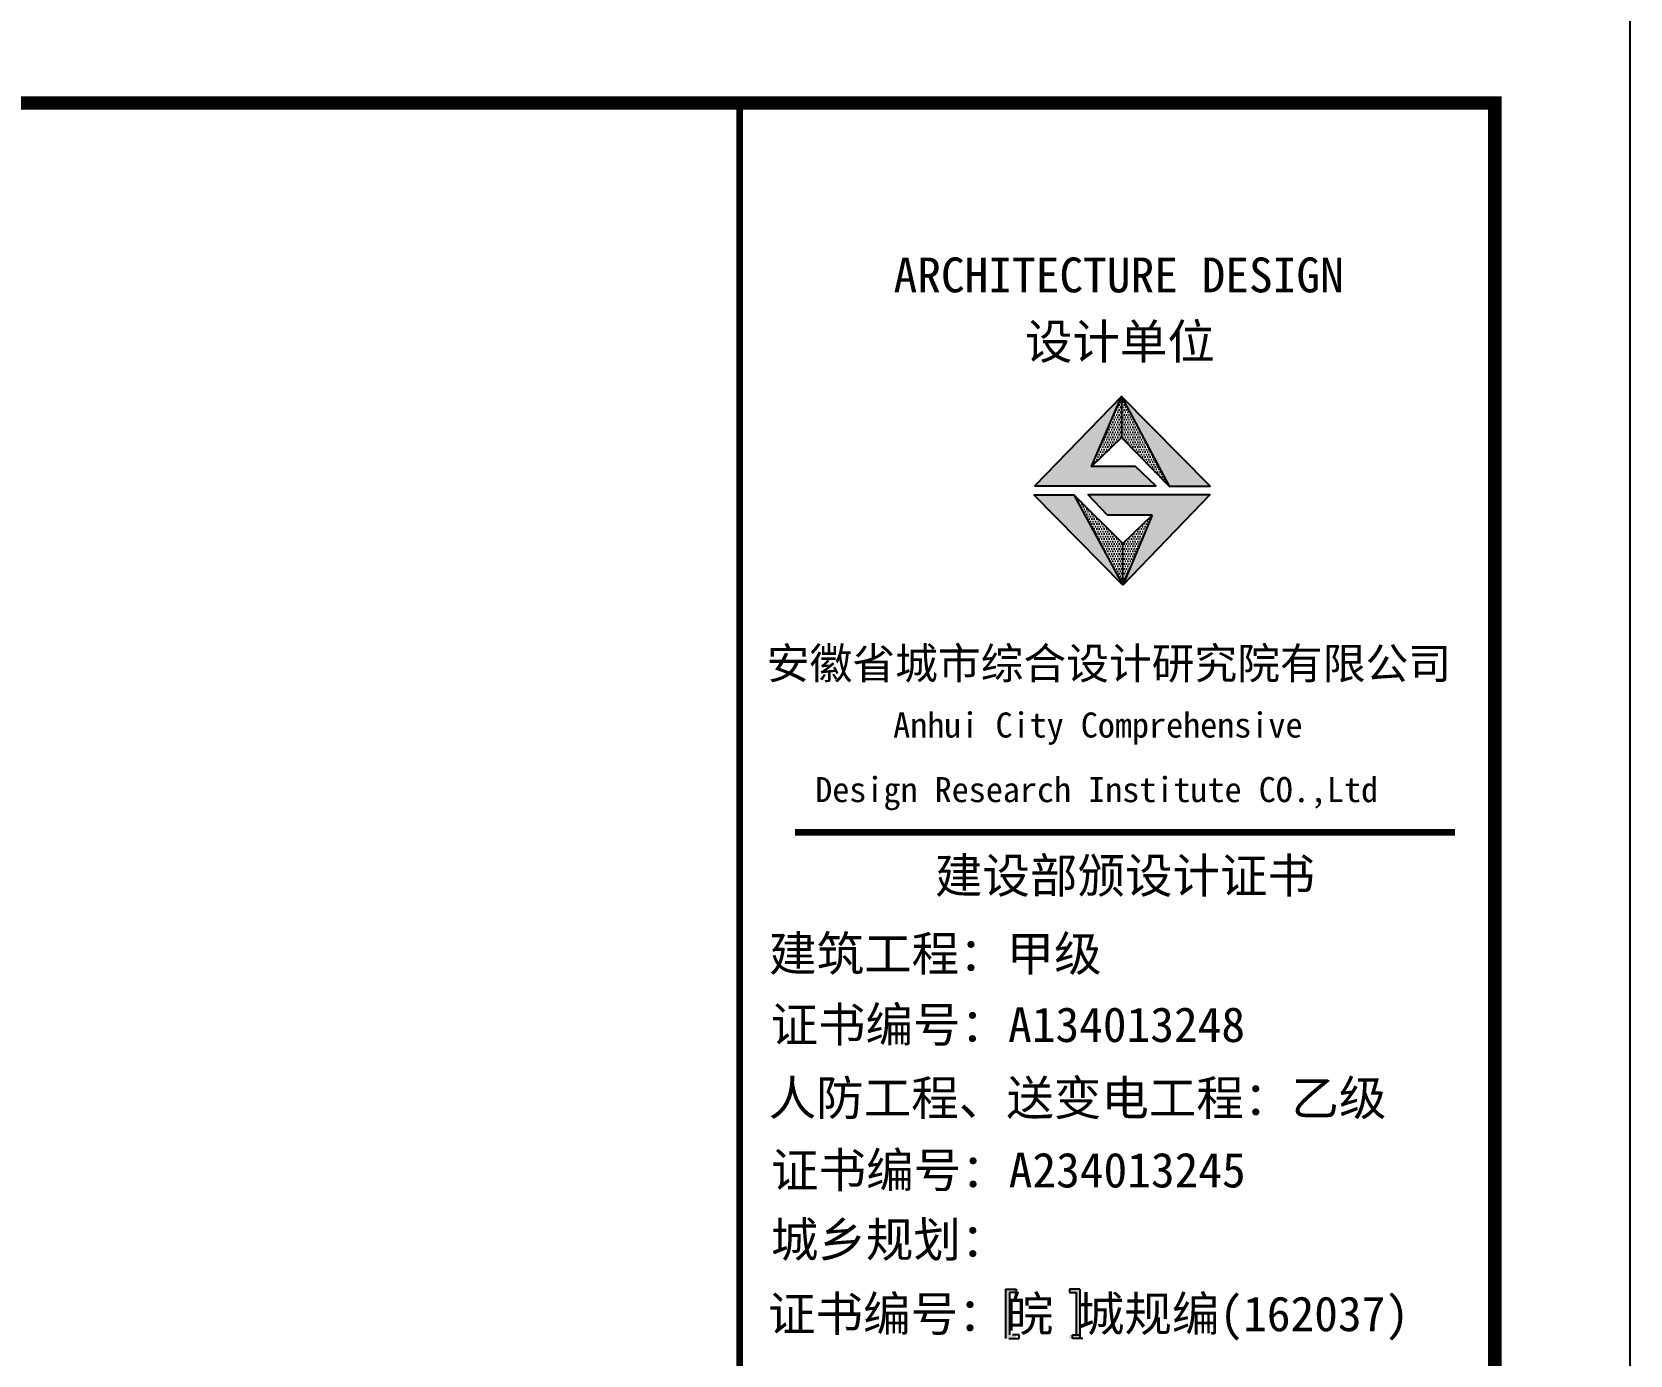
# Model space of a CAD drawing. Extents: x 4150464 to 4450492, y 75142 to 874437.
# Drawn here: x 4319672 to 4337388, y 817038 to 831709 of the extents above; entities that cross this region are included whole.
import ezdxf

# ---------------------------------------------------------------- set-up
doc = ezdxf.new("R2010")
doc.units = 0
doc.header["$LTSCALE"] = 1000
doc.header["$MEASUREMENT"] = 0
for name, color, linetype in [('A_DE_DETAIL_3', 144, 'Continuous'), ('PUB_TEXT', 7, 'Continuous'), ('PUB_TITLE', 4, 'Continuous'), ('图框', 7, 'Continuous')]:
    doc.layers.add(name, color=color, linetype=linetype)
doc.styles.add('宋体', font='SimSun.ttf')

msp = doc.modelspace()

# ---------------------------------------------------------------- hatches: boundary and pattern name
for points in [[(4331417, 826892), (4331752, 827667), (4330788, 826677), (4332130, 826677), (4331907, 826892)], [(4332278, 826672), (4332733, 826672), (4331752, 827667)]]:
    msp.add_hatch(color=1).paths.add_polyline_path(points)
at = {"layer": 'A_DE_DETAIL_3'}
for points in [[(4331222, 826577), (4330777, 826577), (4331765, 825573)], [(4331376, 826580), (4331595, 826350), (4332092, 826350), (4331765, 825573), (4332734, 826580)]]:
    msp.add_hatch(color=1, dxfattribs=at).paths.add_polyline_path(points)
at = {"layer": 'PUB_TEXT'}
h = msp.add_hatch(dxfattribs=at)
h.set_pattern_fill('DOTS', color=256, scale=440.64, style=0)
h.set_pattern_definition([(0, (983823.61, 2092377.394), (13.77, 27.54), [0, -27.54])])
h.paths.add_polyline_path([(4331765, 825573), (4331765, 826036), (4331222, 826577)])
h.paths.add_polyline_path([(4332092, 826350), (4331765, 826036), (4331765, 825573)])
h.paths.add_polyline_path([(4331752, 827667), (4331752, 827211), (4332278, 826672)])
h.paths.add_polyline_path([(4331752, 827211), (4331752, 827667), (4331417, 826892)])
at = {"layer": '图框'}
for points in [[(4330507, 817732), (4330582, 817732), (4330582, 817769), (4330547, 817769), (4330466, 817769), (4330466, 817222), (4330547, 817222), (4330582, 817222), (4330582, 817260), (4330507, 817260)], [(4331249, 817260), (4331173, 817260), (4331173, 817222), (4331208, 817222), (4331289, 817222), (4331289, 817769), (4331208, 817769), (4331173, 817769), (4331173, 817732), (4331249, 817732)]]:
    msp.add_hatch(color=4, dxfattribs=at).paths.add_polyline_path(points)

# ---------------------------------------------------------------- linework, layer by layer
for p, q in [((4331417, 826892), (4331752, 827667)), ((4331752, 827667), (4332278, 826672)), ((4331765, 825573), (4330777, 826577)), ((4330777, 826577), (4331222, 826577)), ((4330777, 826577), (4331222, 826577)), ((4331765, 826036), (4331222, 826577)), ((4331376, 826580), (4332734, 826580)), ((4331595, 826350), (4331376, 826580)), ((4332734, 826580), (4331765, 825573)), ((4332092, 826350), (4331595, 826350)), ((4331765, 826036), (4332092, 826350)), ((4332092, 826350), (4331765, 825573)), ((4331765, 825573), (4331765, 826036)), ((4331765, 825573), (4331765, 826036))]:
    msp.add_line(p, q)
at = {"color": 0}
msp.add_lwpolyline([(4248288, 769422), (4337388, 769422), (4337388, 832422), (4248288, 832422)], close=True, dxfattribs=at)
at = {"color": 0, "const_width": 150}
msp.add_lwpolyline([(4252038, 770922), (4335888, 770922), (4335888, 830922), (4252038, 830922)], close=True, dxfattribs=at)
for points in [[(4331907, 826892), (4331417, 826892), (4331752, 827211), (4332278, 826672), (4332733, 826672), (4331752, 827667), (4330788, 826677), (4332130, 826677), (4331907, 826892)], [(4331752, 827667), (4331752, 827211)]]:
    msp.add_lwpolyline(points)
at = {"layer": 'A_DE_DETAIL_3', "color": 1}
for p, q in [((4331765, 825573), (4330777, 826577)), ((4331222, 826577), (4331765, 825573))]:
    msp.add_line(p, q, dxfattribs=at)
at = {"layer": 'PUB_TITLE', "const_width": 73.4}
msp.add_lwpolyline([(4327516, 830922), (4335888, 830922), (4335888, 770922), (4327516, 770922)], close=True, dxfattribs=at)
at = {"layer": '图框', "color": 4}
for p, q in [((4330466, 817769), (4330547, 817769)), ((4330466, 817769), (4330466, 817222)), ((4330547, 817769), (4330582, 817769)), ((4330582, 817769), (4330582, 817732)), ((4331208, 817769), (4331173, 817769)), ((4331173, 817769), (4331173, 817732)), ((4331289, 817769), (4331208, 817769)), ((4331289, 817769), (4331289, 817222)), ((4330582, 817732), (4330507, 817732)), ((4330507, 817732), (4330507, 817260)), ((4331173, 817732), (4331249, 817732)), ((4331249, 817732), (4331249, 817260)), ((4330500, 817222), (4330581, 817222)), ((4330616, 817260), (4330541, 817260)), ((4330581, 817222), (4330616, 817222)), ((4330616, 817222), (4330616, 817260)), ((4331207, 817222), (4331207, 817260)), ((4331207, 817260), (4331282, 817260)), ((4331242, 817222), (4331207, 817222)), ((4331323, 817222), (4331242, 817222))]:
    msp.add_line(p, q, dxfattribs=at)
at = {"layer": '图框', "color": 4, "const_width": 73.1}
msp.add_lwpolyline([(4328132, 822835), (4335446, 822835)], dxfattribs=at)

# ---------------------------------------------------------------- texts
at = {"layer": '图框', "color": 4, "style": '宋体'}
for s, height, p in [('ARCHITECTURE DESIGN', 386.21, (4329223, 828822)), ('设计单位', 386.2, (4330679, 828083)), ('安徽省城市综合设计研究院有限公司', 347.59, (4327818, 824534)), ('Anhui City Comprehensive ', 277.96, (4329219, 823885)), (' Design Research Institute CO.,Ltd', 277.96, (4328166, 823169)), ('建设部颁设计证书', 386.2, (4329682, 822162)), (' 建筑工程：甲级', 386.2, (4327580, 821296)), ('证书编号：A134013248', 386.21, (4327859, 820509)), ('人防工程、送变电工程：乙级', 386.21, (4327839, 819696)), ('证书编号：A234013245', 386.21, (4327866, 818896)), ('城乡规划：', 386.2, (4327863, 818125)), ('证书编号：皖 城规编(162037)', 386.21, (4327832, 817302))]:
    msp.add_text(s, height=height, dxfattribs=at).set_placement(p)

doc.saveas('drawing.dxf')
